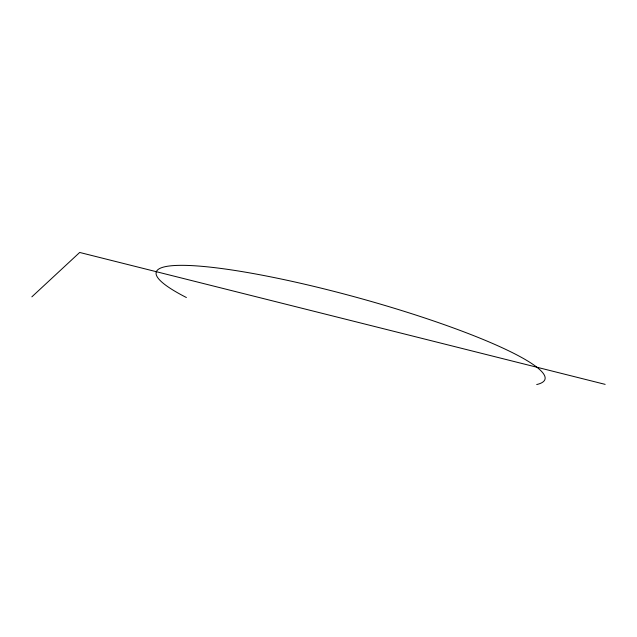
<?xml version="1.0" encoding="UTF-8"?>
<svg xmlns="http://www.w3.org/2000/svg" width="637" height="637" viewBox="0 0 637 637"><rect width="100%" height="100%" fill="white"/><g stroke="black" fill="none" stroke-linecap="round" stroke-linejoin="round"><path stroke-width="0.96" d="M31.85 296.85L79.689 252.459L605.15 384.366M186.394 297.519A201.579 28.896 15.4 0 1 325.81 289.309A201.579 28.896 15.4 0 1 536.712 384.541"/></g></svg>
